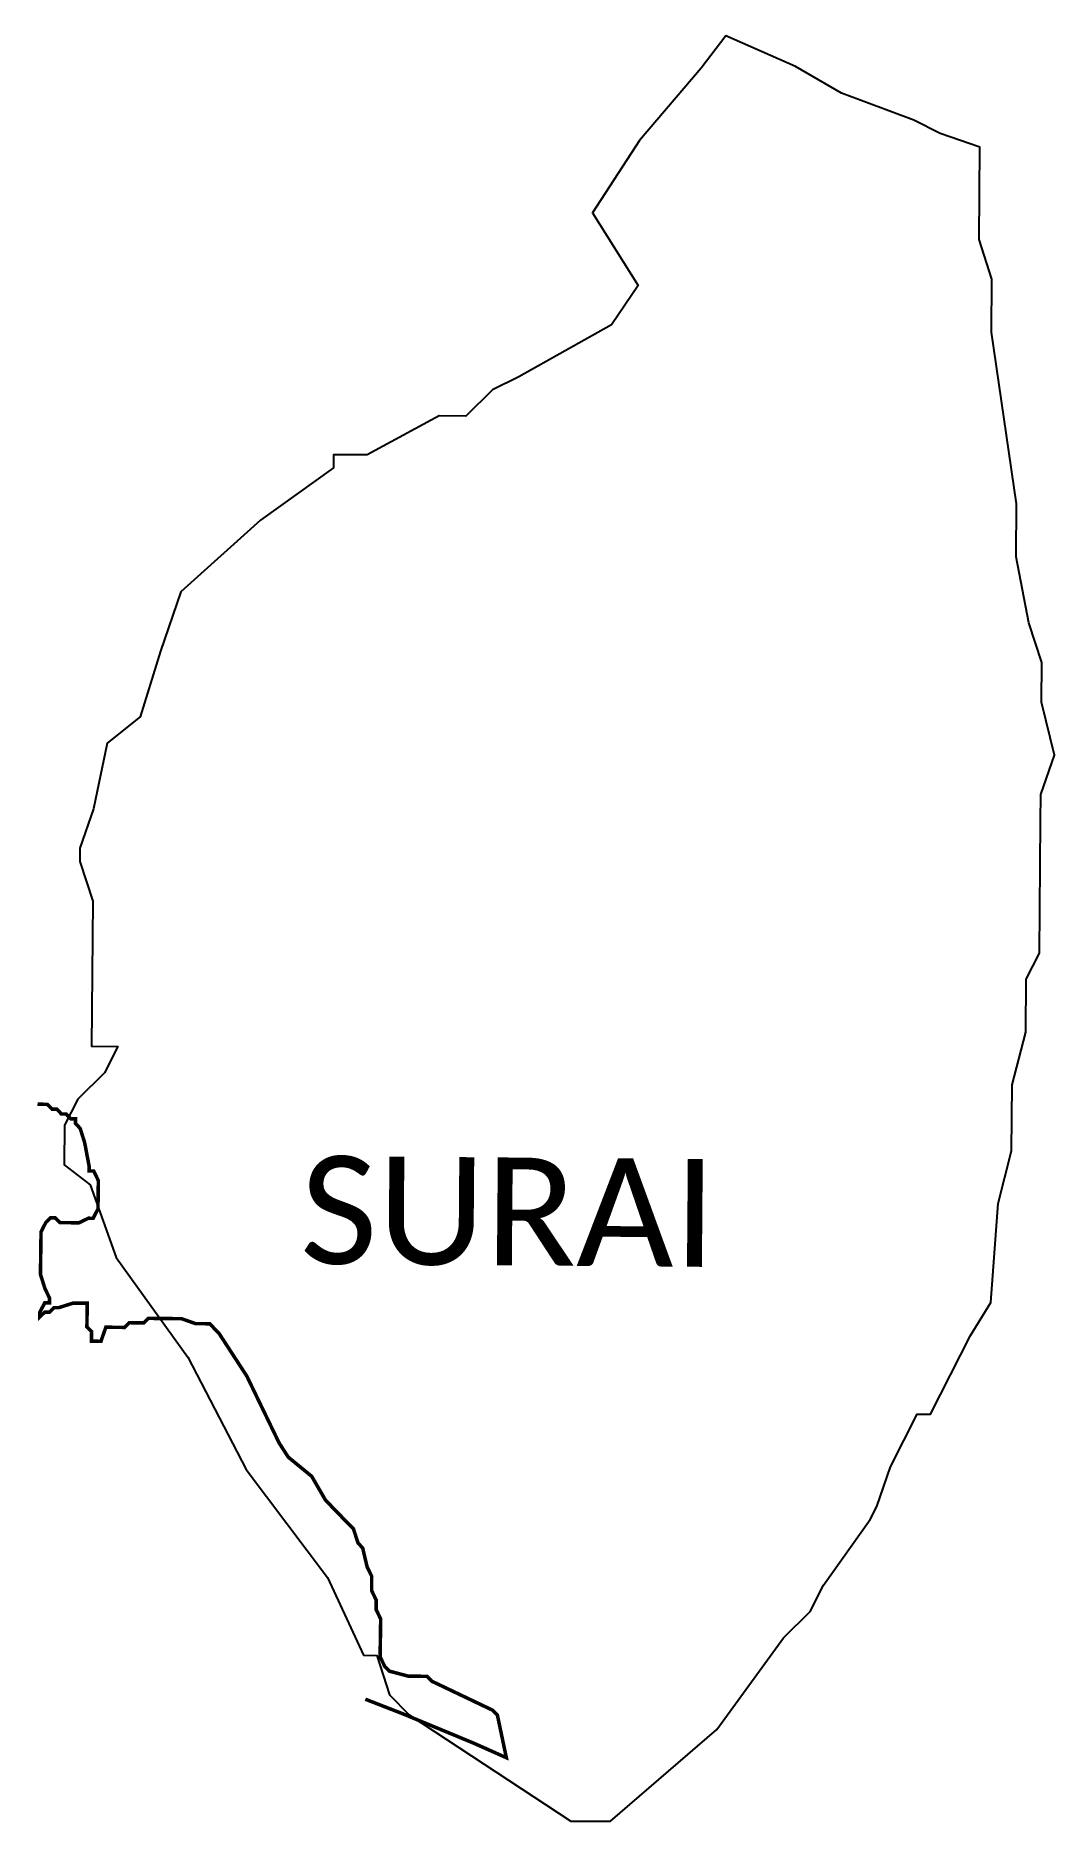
# Model space of a CAD drawing. Header units: metres. Extents: x 280057 to 280921, y 2047086 to 2048600.
import ezdxf

# ---------------------------------------------------------------- set-up
doc = ezdxf.new("R2010")
doc.units = ezdxf.units.M
for name, color, linetype in [('HIGH TIDE LINE', 6, 'Continuous'), ('village', 3, 'Continuous'), ('VILLAGE NAME', 250, 'Continuous')]:
    doc.layers.add(name, color=color, linetype=linetype)
doc.styles.get("Standard").update_dxf_attribs({"font": 'calibri.ttf'})

msp = doc.modelspace()

# ---------------------------------------------------------------- linework, layer by layer
at = {"layer": 'HIGH TIDE LINE', "lineweight": 0}
msp.add_lwpolyline([(280336.5, 2047189.7, 3, 3, 0), (280368.4, 2047177.3, 3, 3, 0), (280428.2, 2047152.5, 3, 3, 0), (280456.1, 2047140.1, 3, 3, 0), (280448.5, 2047176.2, 3, 3, 0), (280444.6, 2047180.3, 3, 3, 0), (280392.8, 2047205, 3, 3, 0), (280388.9, 2047209.1, 3, 3, 0), (280372.8, 2047209.3, 3, 3, 0), (280356.9, 2047213.5, 3, 3, 0), (280352.9, 2047217.6, 3, 3, 0), (280349, 2047225.6, 3, 3, 0), (280349.5, 2047257.7, 3, 3, 0), (280345.6, 2047265.8, 3, 3, 0), (280345.7, 2047273.8, 3, 3, 0), (280341.8, 2047281.8, 3, 3, 0), (280341.9, 2047293.9, 3, 3, 0), (280338, 2047301.9, 3, 3, 0), (280334.2, 2047318, 3, 3, 0), (280330.3, 2047322.1, 3, 3, 0), (280326.4, 2047334.1, 3, 3, 0), (280318.5, 2047342.2, 3, 3, 0), (280302.7, 2047358.5, 3, 3, 0), (280291, 2047378.7, 3, 3, 0), (280271.1, 2047395, 3, 3, 0), (280263.3, 2047407.1, 3, 3, 0), (280236, 2047463.6, 3, 3, 0), (280212.4, 2047499.9, 3, 3, 0), (280204.5, 2047508.1, 3, 3, 0), (280192.5, 2047508.2, 3, 3, 0), (280180.6, 2047512.4, 3, 3, 0), (280152.5, 2047512.7, 3, 3, 0), (280148.5, 2047508.8, 3, 3, 0), (280136.4, 2047509, 3, 3, 0), (280132.4, 2047505, 3, 3, 0), (280116.4, 2047505.2, 3, 3, 0), (280112.2, 2047493.2, 3, 3, 0), (280104.2, 2047493.4, 3, 3, 0), (280104.3, 2047501.4, 3, 3, 0), (280100.3, 2047505.4, 3, 3, 0), (280100.6, 2047525.5, 3, 3, 0), (280088.6, 2047525.6, 3, 3, 0), (280076.5, 2047521.8, 3, 3, 0), (280072.5, 2047521.8, 3, 3, 0), (280068.5, 2047517.9, 3, 3, 0), (280064.5, 2047517.9, 3, 3, 0), (280060.4, 2047514, 3, 3, 0), (280060.4, 2047518, 3, 3, 0), (280064.6, 2047525.9, 3, 3, 0), (280068.6, 2047525.9, 3, 3, 0), (280068.6, 2047529.9, 3, 3, 0), (280064.7, 2047538, 3, 3, 0), (280060.9, 2047550, 3, 3, 0), (280061.4, 2047586.1, 3, 3, 0), (280065.5, 2047594, 3, 3, 0), (280069.5, 2047598, 3, 3, 0), (280073.5, 2047597.9, 3, 3, 0), (280077.5, 2047593.9, 3, 3, 0), (280093.5, 2047593.7, 3, 3, 0), (280101.6, 2047597.6, 3, 3, 0), (280105.6, 2047597.5, 3, 3, 0), (280109.7, 2047605.5, 3, 3, 0), (280110, 2047629.5, 3, 3, 0), (280106.1, 2047637.6, 3, 3, 0), (280102.1, 2047637.6, 3, 3, 0), (280102.2, 2047641.6, 3, 3, 0), (280098.4, 2047661.7, 3, 3, 0), (280094.6, 2047673.8, 3, 3, 0), (280090.6, 2047677.9, 3, 3, 0), (280090.7, 2047681.9, 3, 3, 0), (280086.7, 2047681.9, 3, 3, 0), (280082.7, 2047686, 3, 3, 0), (280078.7, 2047686, 3, 3, 0), (280074.8, 2047690.1, 3, 3, 0), (280070.7, 2047690.1, 3, 3, 0), (280066.8, 2047694.2, 3, 3, 0), (280058.4, 2047694.3, 3, 3, 0)], format="xyseb", dxfattribs=at)
at = {"layer": 'village', "color": 3}
msp.add_lwpolyline([(280888.6, 2048158.6), (280888.9, 2048203.4), (280867.7, 2048349.1), (280868, 2048393.9), (280857, 2048427.5), (280857.6, 2048505.9), (280824.1, 2048517.4), (280801.8, 2048528.8), (280740.4, 2048551.6), (280701.4, 2048574.3), (280642.3, 2048600.4), (280621.4, 2048573), (280568.9, 2048511.5), (280529.3, 2048450.3), (280567.9, 2048388.5), (280545.3, 2048355.1), (280466.6, 2048311), (280444.2, 2048300), (280421.6, 2048277.8), (280399.2, 2048278), (280338.1, 2048244.9), (280309.5, 2048245.1), (280309.4, 2048233.9), (280247.5, 2048189.7), (280179.9, 2048128.7), (280162.8, 2048078.5), (280145.5, 2048022.7), (280117.4, 2048000.6), (280105.8, 2047944.7), (280094.3, 2047911.3), (280094.2, 2047900.1), (280105.2, 2047866.4), (280104.2, 2047743.4), (280126.5, 2047743.2), (280115.2, 2047720.9), (280092.6, 2047698.7), (280081.3, 2047676.4), (280081, 2047642.9), (280103.2, 2047626), (280125.1, 2047564.3), (280186, 2047479.9), (280235.5, 2047384.4), (280304.4, 2047292.8), (280334.9, 2047227), (280346.2, 2047226.9), (280357.1, 2047193.3), (280373.7, 2047176.4), (280510.8, 2047086.4), (280544.4, 2047086.2), (280634.6, 2047163.9), (280691.2, 2047241.8), (280713.7, 2047264.1), (280725.1, 2047286.4), (280764.7, 2047342), (280770.4, 2047353.2), (280781.9, 2047386.7), (280804.5, 2047431.3), (280815.8, 2047431.3), (280832.8, 2047464.7), (280849.9, 2047498.2), (280866.9, 2047526), (280873.2, 2047610), (280884.7, 2047654.7), (280885.1, 2047710.7), (280896.7, 2047755.4), (280897, 2047800.2), (280908.4, 2047822.5), (280909.2, 2047934.4), (280909.4, 2047956.8), (280920.9, 2047990.3), (280910, 2048035.2), (280910.3, 2048068.8), (280899.4, 2048102.5)], close=True, dxfattribs=at)

# ---------------------------------------------------------------- texts
at = {"layer": 'VILLAGE NAME', "insert": (280281.7, 2047650.5), "char_height": 91.425, "attachment_point": 1, "rotation": 359.5442}
msp.add_mtext_dynamic_manual_height_columns('{\\fCalibri|b0|i0|c0|p34;SURAI}', width=798.716, gutter_width=457.1, heights=[0], dxfattribs=at)

doc.saveas('drawing.dxf')
